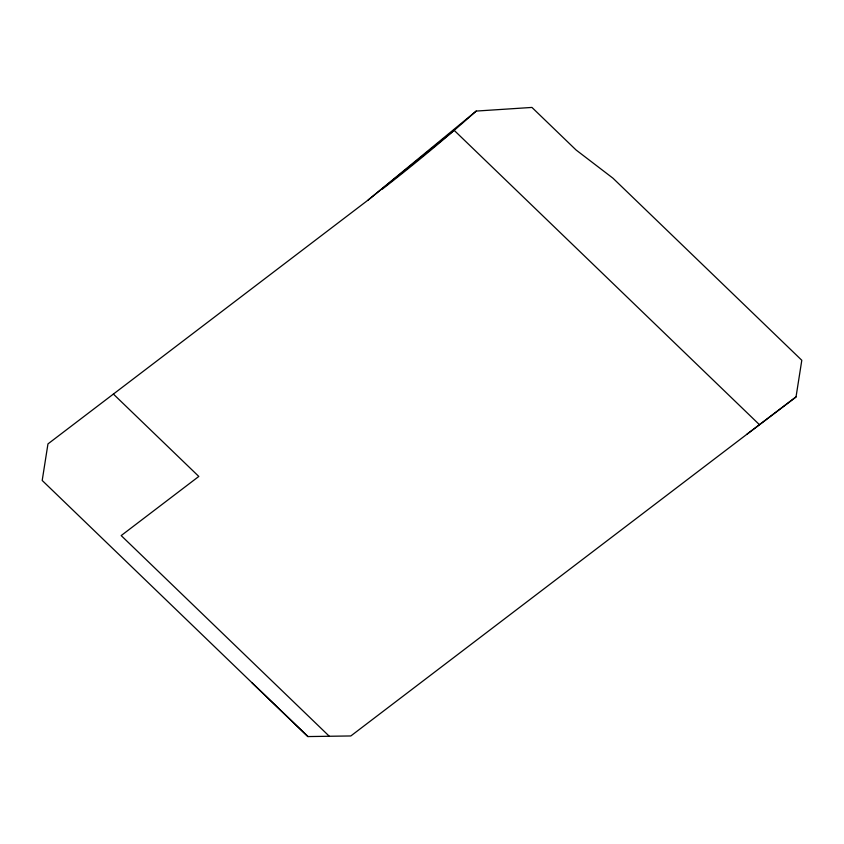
<?xml version="1.0" encoding="UTF-8"?>
<svg xmlns="http://www.w3.org/2000/svg" width="844" height="844" viewBox="0 0 844 844"><rect width="100%" height="100%" fill="white"/><g stroke="black" fill="none" stroke-linecap="round" stroke-linejoin="round"><path stroke-width="1.27" d="M796.04 396.828L350.83 735.957L307.796 736.569L42.2 480.468L47.96 443.912L368.174 200.007L476.206 111.07L531.942 107.431L576.072 149.989L612.955 178.19L801.8 360.282L796.008 397.049L746.961 434.217M368.174 200.007L454.177 130.345L759.452 424.701M252.103 682.87L308.049 736.559M113.391 394.074L198.815 476.449L121.188 535.581L329.308 736.263M476.206 111.07A1601.87 1274.24 -20.4 0 1 382.48 188.993"/></g></svg>
